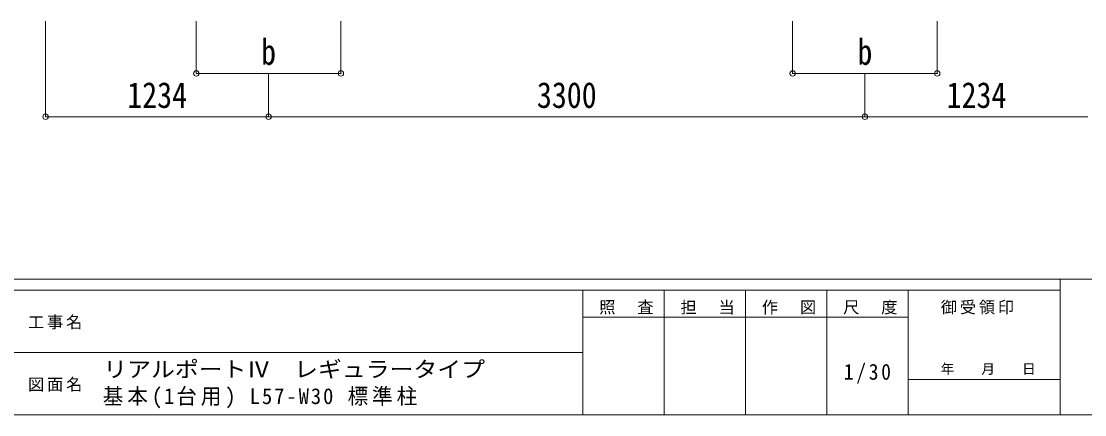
# Model space of a CAD drawing. Units: millimetres at full size, sheet at 1:30. Extents: x -8385 to 8479, y -5853 to 5787.
# Drawn here: x -360 to 5525, y -5853 to -3674 of the extents above; entities that cross this region are included whole.
import ezdxf
from ezdxf.enums import TextEntityAlignment as Align

# ---------------------------------------------------------------- set-up
doc = ezdxf.new("R2010")
doc.units = ezdxf.units.MM
doc.header["$LTSCALE"] = 30
doc.header["$PDMODE"] = 32
doc.header["$PDSIZE"] = 30
doc.layers.add('0-A_寸法', color=6, linetype='Continuous', lineweight=9)
doc.layers.add('F-0_240', color=7, linetype='Continuous', lineweight=9)
doc.styles.add('ＭＳ ゴシック', font='')
doc.styles.get('ＭＳ ゴシック').set_extended_font_data('MS Gothic')

msp = doc.modelspace()

# ---------------------------------------------------------------- linework, layer by layer
at = {"layer": '0-A_寸法'}
for p, q in [((-225.87, -4202.63), (-225.87, -3673.69)), ((608.13, -3962.65), (608.13, -3673.69)), ((1408.13, -3962.65), (1408.13, -3673.69)), ((3908.13, -3962.65), (3908.13, -3673.69)), ((4708.13, -3962.65), (4708.13, -3673.69)), ((608.13, -3962.65), (1408.13, -3962.65)), ((1008.13, -4202.63), (1008.13, -3962.65)), ((3908.13, -3962.65), (4708.13, -3962.65)), ((4308.13, -4202.63), (4308.13, -3962.65)), ((-225.87, -4202.63), (1008.13, -4202.63)), ((1008.13, -4202.63), (4308.13, -4202.63)), ((4308.13, -4202.63), (5542.13, -4202.63))]:
    msp.add_line(p, q, dxfattribs=at)
for p in [(608.13, -3962.65), (1408.13, -3962.65), (3908.13, -3962.65), (4708.13, -3962.65), (-225.87, -4202.63), (1008.13, -4202.63), (4308.13, -4202.63)]:
    msp.add_point(p, dxfattribs=at)
at = {"layer": 'F-0_240', "color": 5}
for p, q in [((-8385.45, -5102.66), (8054.55, -5102.66)), ((5387.79, -5102.66), (5387.79, -5852.66)), ((-8385.45, -5162.66), (5387.79, -5162.66)), ((2747.79, -5162.66), (2747.79, -5852.66)), ((3197.79, -5162.66), (3197.79, -5852.66)), ((3647.79, -5162.66), (3647.79, -5852.66)), ((4097.79, -5162.66), (4097.79, -5852.66)), ((4547.79, -5162.66), (4547.79, -5852.66)), ((2747.79, -5312.66), (4547.79, -5312.66)), ((-3402.21, -5507.66), (2747.79, -5507.66)), ((4547.79, -5657.66), (5387.79, -5657.66)), ((-8385.45, -5852.66), (8054.55, -5852.66))]:
    msp.add_line(p, q, dxfattribs=at)

# ---------------------------------------------------------------- texts
at = {"layer": '0-A_寸法', "color": 7, "style": 'ＭＳ ゴシック', "width": 0.85}
for s, p in [('b', (966.88, -3957.65)), ('b', (4266.88, -3957.65)), ('1234', (226.13, -4196.63)), ('3300', (2493.13, -4196.63)), ('1234', (4760.13, -4196.63))]:
    msp.add_text(s, height=143, dxfattribs=at).set_placement(p, align=Align.BOTTOM_LEFT)
at = {"layer": 'F-0_240', "style": 'ＭＳ ゴシック', "width": 1.1}
msp.add_text('リアルポートⅣ\u3000レギュラータイプ', height=87.98, dxfattribs=at).set_placement((93.72, -5671.05), align=Align.BOTTOM_LEFT)
at = {"layer": 'F-0_240', "style": 'ＭＳ ゴシック'}
msp.add_text('年\u3000\u3000月\u3000\u3000日', height=54.99, dxfattribs=at).set_placement((4727.79, -5642.66), align=Align.BOTTOM_LEFT)
at = {"layer": 'F-0_240', "attachment_point": 7, "style": 'ＭＳ ゴシック'}
for s, insert, char_height in [('\\T1.17;照\u3000査', (2837.79, -5297.66), 65.98), ('\\T1.17;担\u3000当', (3287.79, -5297.66), 65.98), ('\\T1.17;作\u3000図', (3737.79, -5297.66), 65.98), ('\\T1.17;尺\u3000度', (4187.79, -5297.66), 65.98), ('\\T1.17;御受領印', (4727.79, -5297.66), 65.98), ('\\T1.17;工事名', (-323.11, -5380.16), 65.98), ('\\T1.28;\\W0.9;1/30', (4191.54, -5680.16), 87.98), ('\\T1.17;図面名', (-323.11, -5725.16), 65.98), ('\\T1.19;\\W0.95;基本(1台用)\\~L57-W30\\~標準柱', (90.66, -5817.05), 87.98)]:
    msp.add_mtext(s, dxfattribs=dict(at, insert=insert, char_height=char_height))

doc.saveas('drawing.dxf')
